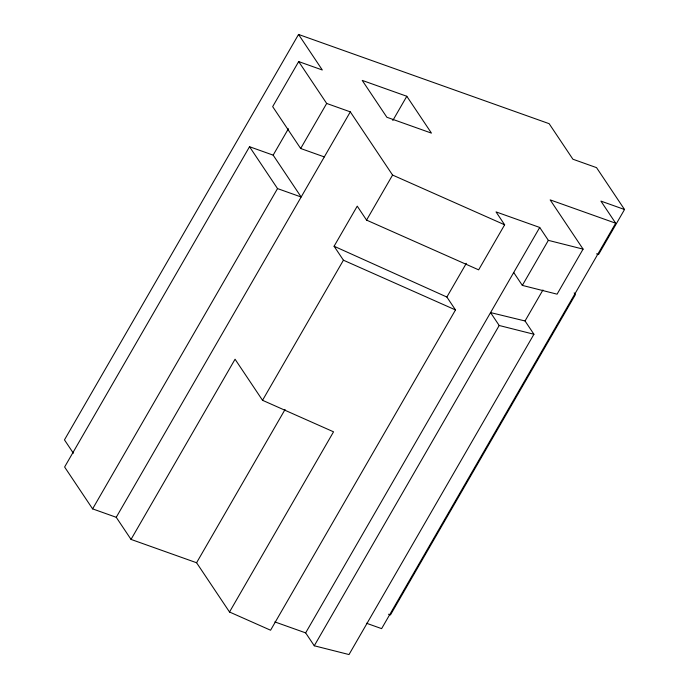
<?xml version="1.0" encoding="UTF-8"?>
<svg xmlns="http://www.w3.org/2000/svg" width="689" height="689" viewBox="0 0 689 689"><rect width="100%" height="100%" fill="white"/><g stroke="black" fill="none" stroke-linecap="round" stroke-linejoin="round"><path stroke-width="1.03" d="M596.553 253.853L598.526 254.551L624.535 209.508L596.536 167.634L572.904 159.219L549.133 123.675L298.544 34.45L64.465 439.875L73.379 453.207M249.53 146.723L277.529 188.588L301.153 197.002L273.154 155.137L249.53 146.723L64.611 467.013L92.61 508.878L116.243 517.293L131.031 539.409L196.58 562.749L229.515 612.004L270.579 630.22L455.498 309.938L446.868 297.037L334.087 246.24L357.238 206.149L366.565 220.11L478.64 269.847L504.649 224.795L496.02 211.893L539.72 227.456L548.349 240.358L583.083 249.125L557.082 294.169L522.34 285.401L513.71 272.499M298.544 34.45L322.314 69.994L298.681 61.579L272.672 106.631L300.671 148.497L324.304 156.911M273.154 155.137L288.415 128.714M92.61 508.878L277.529 188.588M300.671 148.497L326.681 103.453L298.681 61.579M116.243 517.293L350.313 111.868L326.681 103.453M131.031 539.409L235.061 359.219L262.535 400.3L333.545 431.814L229.515 612.004M392.816 120.506L406.811 96.271L362.216 80.398L386.873 117.259L431.46 133.132L406.811 96.271M262.535 400.3L343.423 260.201L334.087 246.24M366.565 220.11L392.575 175.058L350.313 111.868M196.58 562.749L285.057 409.499M446.868 297.037L466.332 263.319M533.932 334.26L499.189 325.492L490.559 312.591L525.044 320.971L533.932 334.26L349.013 654.55L314.27 645.782L305.649 632.881L539.72 227.456M314.27 645.782L499.189 325.492M522.34 285.401L548.349 240.358M525.044 320.971L542.932 289.991M624.535 209.508L600.903 201.093L615.69 223.21L381.62 628.635L366.496 623.252M615.69 223.21L550.149 199.87L583.083 249.125M388.493 614.235L390.456 614.933L575.375 294.642L574.187 292.859M274.859 621.917L305.649 632.881M392.575 175.058L504.649 224.795M343.423 260.201L455.498 309.938"/></g></svg>
